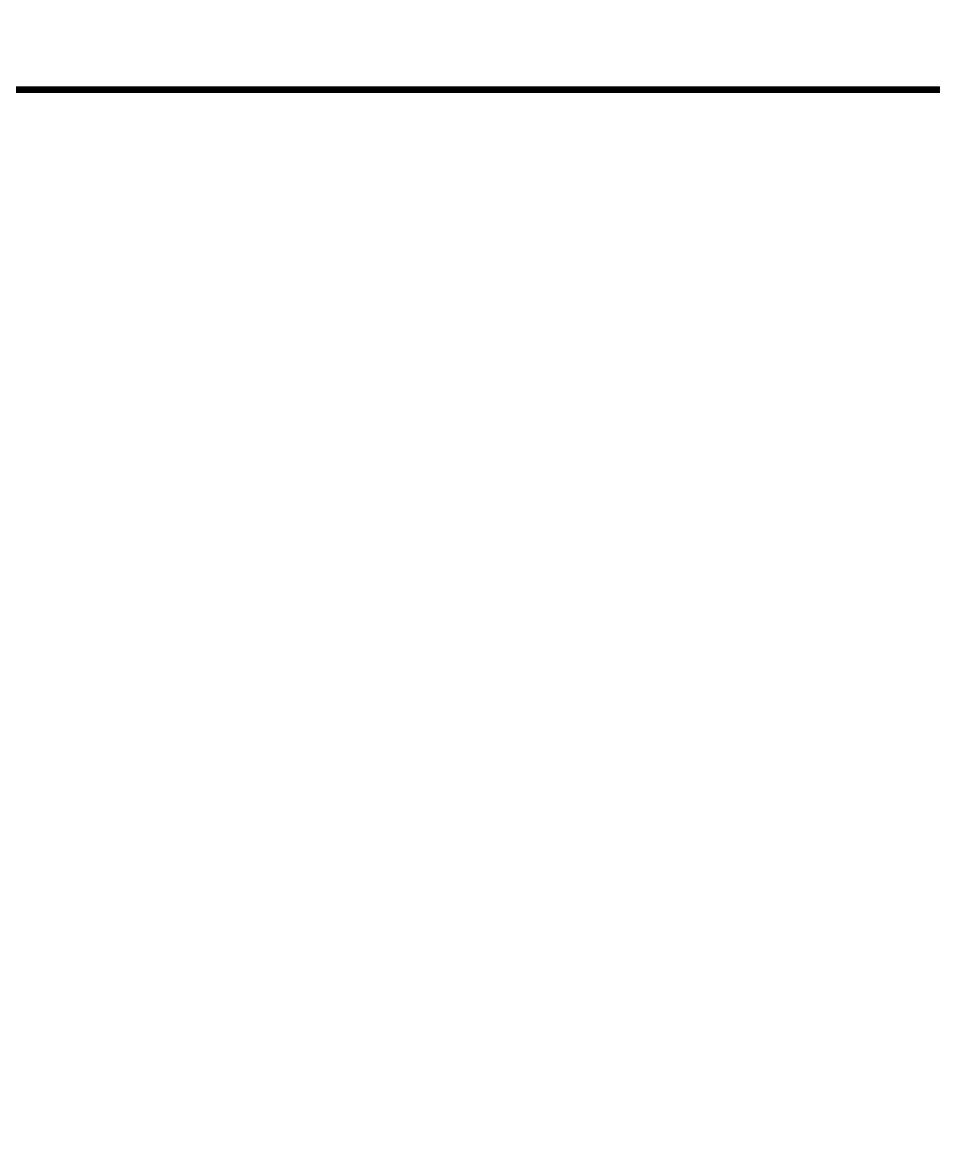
# Model space of a CAD drawing. Extents: x -222544 to -13848, y -31368 to 85559.
# Drawn here: x -21496 to -17949, y -6196 to -1892 of the extents above; entities that cross this region are included whole.
import ezdxf
from ezdxf.enums import TextEntityAlignment as Align
from ezdxf.xclip import XClip

# ---------------------------------------------------------------- set-up
doc = ezdxf.new("R2010")
doc.units = 0
doc.header["$LTSCALE"] = 1000
doc.header["$MEASUREMENT"] = 0
doc.header["$XCLIPFRAME"] = 0
doc.linetypes.add('10平面$0$DASH', pattern=[0.35, 0.25, -0.1])
doc.linetypes.add('10平面$0$DOTE', pattern=[2.42, 2, -0.2, 0.02, -0.2])
doc.layers.get('Defpoints').update_dxf_attribs({"color": 210})
for name, color, linetype in [('0-cxFrame', 155, 'Continuous'), ('10平面$0$A-AXIS-DOTE', 14, '10平面$0$DOTE'), ('10平面$0$A-AXIS-DP', 126, 'Continuous'), ('10平面$0$A-HATCH-2', 251, 'Continuous'), ('10平面$0$A-WINDOW', 140, 'Continuous'), ('10平面$0$AS-WALL', 40, 'Continuous'), ('10平面$0$AS-结构边线层', 200, 'Continuous'), ('A-WINDOW', 140, 'Continuous')]:
    doc.layers.add(name, color=color, linetype=linetype)
doc.layers.add('0-cxText', color=131, linetype='Continuous', lineweight=25)
doc.styles.add('cx_tuming', font='')
doc.styles.add('cx_tuqian1', font='')
doc.styles.add('黑体', font='', dxfattribs={"height": 12})
doc.styles.get('cx_tuming').set_extended_font_data('SimHei')
doc.styles.get('cx_tuqian1').set_extended_font_data('SimSun')
doc.styles.get('黑体').set_extended_font_data('SimHei')

# ---------------------------------------------------------------- blocks, each defined once
blk = doc.blocks.new('10平面$0$dote')
at = {"layer": '10平面$0$A-AXIS-DOTE'}
for p, q in [((76282.2, -68993.9), (76282.2, 36606.4)), ((76882.2, -68810), (76882.2, 36400))]:
    blk.add_line(p, q, dxfattribs=at)
at = {"layer": '10平面$0$A-AXIS-DOTE', "ltscale": 2}
blk.add_line((98696.4, -184100), (-97273.6, -184100), dxfattribs=at)
blk = doc.blocks.new('10平面$0$43243')
at = {"layer": '10平面$0$AS-结构边线层'}
for points in [[(-144054.2, 741420), (-144054.2, 832220)], [(-128354.2, 832220), (-140254.2, 832220), (-143954.2, 832220), (-143954.2, 741420)], [(-263994.2, 621290.1), (-277514.2, 621290.1), (-277514.2, 621120.1), (-279354.2, 621120.1), (-279354.2, 620570.1), (-281454.2, 620570), (-281454.2, 621120.1), (-295987, 621120.1), (-313454.2, 567285.8)]]:
    blk.add_lwpolyline(points, dxfattribs=at)
blk = doc.blocks.new('10平面$0$3243243')
at = {"layer": '10平面$0$A-HATCH-2', "linetype": '10平面$0$DASH'}
blk.add_line((-144804.2, 741520), (-144804.2, 822870), dxfattribs=at)
blk = doc.blocks.new('10平面$0$4324324')
at = {"layer": '10平面$0$A-HATCH-2', "linetype": '10平面$0$DASH'}
for p, q in [((-294754.2, 620270), (-135554.2, 620270)), ((-294754.2, 619770), (-135554.2, 619770))]:
    blk.add_line(p, q, dxfattribs=at)
blk = doc.blocks.new('10平面')
at = {"layer": '10平面$0$A-AXIS-DP'}
blk.add_blockref('10平面$0$3243243', (0, 0), dxfattribs=at)
at = {"layer": '10平面$0$A-WINDOW'}
for name in ['10平面$0$43243', '10平面$0$4324324']:
    blk.add_blockref(name, (0, 0), dxfattribs=at)
at = {"layer": '10平面$0$AS-WALL'}
blk.add_blockref('10平面$0$dote', (-220736.4, 804820), dxfattribs=at)
blk = doc.blocks.new('TK22.A1 L(Dragon)')
at = {"layer": '0-cxFrame', "const_width": 0.5}
blk.add_lwpolyline([(-80, 10), (-821, 10), (-821, 584), (-80, 584)], close=True, dxfattribs=at)
at = {"style": '黑体', "flags": 4}
blk.add_attdef('图幅', text='', height=3.3, dxfattribs=at).set_placement((-40, 3), align=Align.RIGHT)
at = {"layer": '0-cxText', "flags": 4}
for tag, height, style, p in [('建设单位', 3.5, 'cx_tuming', (-45, 240)), ('项目名称', 3.5, 'cx_tuming', (-45, 210)), ('子项名称', 3.5, 'cx_tuming', (-45, 180)), ('工程编号', 3.3, 'cx_tuqian1', (-35, 165)), ('图名1', 3.5, 'cx_tuming', (-45, 87)), ('图名2', 3.5, 'cx_tuming', (-45, 79)), ('图名3', 3.5, 'cx_tuming', (-45, 71)), ('出图日期', 3.3, 'cx_tuqian1', (-39, 60)), ('专业', 3.3, 'cx_tuqian1', (-55, 52)), ('图号', 3.3, 'cx_tuqian1', (-55, 44)), ('版次', 3.3, 'cx_tuqian1', (-20, 44))]:
    blk.add_attdef(tag, text='', height=height, dxfattribs=dict(at, style=style)).set_placement(p, align=Align.MIDDLE)
at = {"layer": 'Defpoints', "color": 6, "flags": 4}
for tag, height, style, p in [('tufu', 3.3, '黑体', (-12, 12)), ('dwfname', 4, 'cx_tuqian1', (-80, 3))]:
    blk.add_attdef(tag, text='', height=height, dxfattribs=dict(at, style=style)).set_placement(p, align=Align.RIGHT)

msp = doc.modelspace()

# ---------------------------------------------------------------- block references
at = {"layer": '0-cxFrame', "xscale": 50, "yscale": 50, "zscale": 50}
msp.add_blockref('TK22.A1 L(Dragon)', (-13860.5, -31355), dxfattribs=at)
at = {"layer": 'A-WINDOW'}
ref = msp.add_blockref('10平面', (123458.1, -791602.5), dxfattribs=at)
XClip(ref).set_block_clipping_path([(-149069.4947712686, 822142.4845585017), (-143135.4832539898, 832892.364749553)])

# ---------------------------------------------------------------- next in the draw order: block references
ref = msp.add_blockref('10平面', (255918.8, -625482.5), dxfattribs=at)
XClip(ref).set_block_clipping_path([(-300678.8416407659, 609273.1189870307), (-293749.4263029593, 621732.488867046)])

doc.saveas('drawing.dxf')
